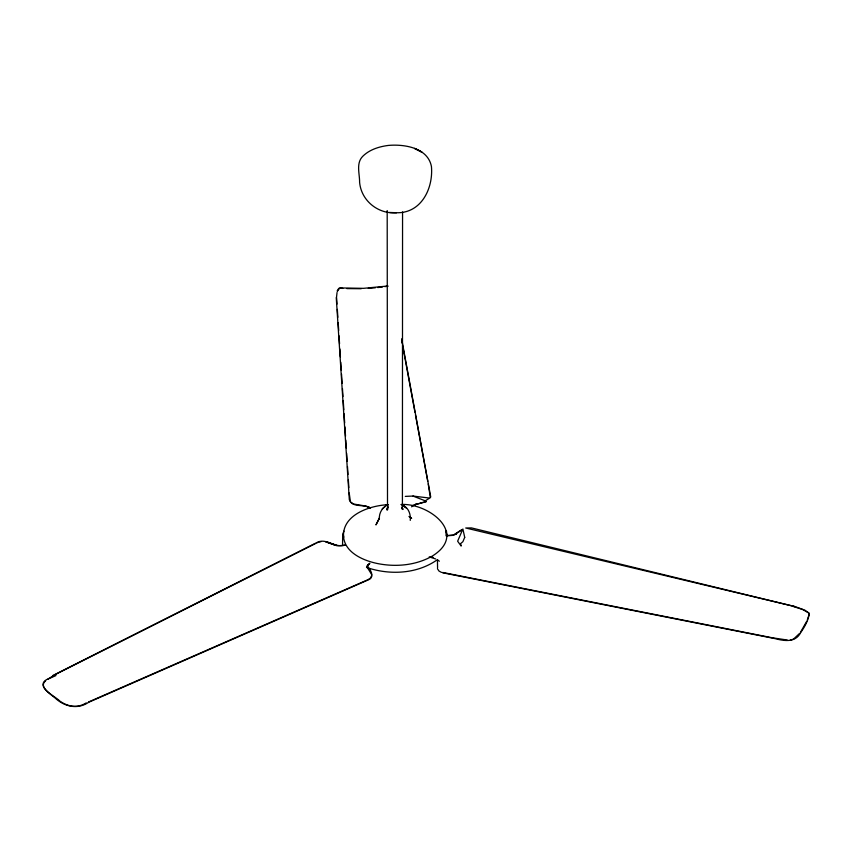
<?xml version="1.0" encoding="UTF-8"?>
<svg xmlns="http://www.w3.org/2000/svg" width="852" height="852" viewBox="0 0 852 852"><rect width="100%" height="100%" fill="white"/><g stroke="black" fill="none" stroke-linecap="round" stroke-linejoin="round"><path stroke-width="1.28" d="M402.559 211.935L402.41 509.485L402.25 507.845L402.985 509.411L401.548 507.27M430.75 497.046L401.654 338.83M410.249 520.391C410.813 514.8 409.003 508.495 403.678 505.8L406.51 508.026L401.281 504.576M336.551 296.922L337.051 292.492M437.566 567.73L437.438 559.7L439.323 561.234M430.345 497.653L428.226 483.925M371.696 575.739L370.322 578.188L367.83 579.765L88.576 701.973M807.366 619.681L809.123 614.558L808.569 612.854L802.392 609.404L792.658 606.294M337.403 291.309L339.554 288.295L342.823 288.381M343.942 531.137L342.674 534.279L342.557 545.227M337.168 290.915L338.745 288.381L340.108 287.933L363.527 288.338L387.937 285.995M806.716 621.289L800.486 632.269M387.01 505.034C382.037 507.803 378.852 513.405 379.374 519.113M379.332 518.037L375.956 524.917L379.438 518.293M799.581 633.409L793.489 639.128L790.241 640.14M45.635 680.812C36.881 687.915 55.625 696.521 59.672 700.951C67.596 706.702 77.532 708.491 86.212 702.911M411.633 506.844L412.847 505.737M46.839 679.417C35.848 685.775 51.738 694.636 56.456 699.204C65.753 706.99 78.118 709.46 88.683 702.282L368.021 579.999C374.688 577.944 371.365 570.116 367.585 566.857L367.585 567.602L367.83 565.675L369.725 563.598M412.421 506.12L416.681 504.043L414.679 504.703L426.224 501.743M382.218 508.878L384.923 506.716M387.82 507.089L388.256 506.759L386.84 509.922L387.543 507.781L387.511 509.954L387.191 210.55M462.093 529.816L453.552 535.301L446.853 535.844M461.869 529.593L453.498 534.992L446.885 535.535M369.715 563.247L367.894 564.908L367.436 565.611L368.288 564.365L367.233 566.846L367.318 565.643L367.382 567.57L371.674 574.567M436.927 560.009C416.703 574.12 389.353 575.281 366.488 567.421M412.837 505.385L426.16 501.434M55.029 674.678L47.371 679.395L55.902 675.583L55.029 674.678L315.549 543.533M52.76 675.551L316.539 542.703C326.241 537.165 335.337 548.816 345.188 544.96M316.731 542.937L317.807 542.468M318.818 542.138L321.023 541.67M345.252 545.259L337.445 545.791L325.389 541.723M384.795 286.623L387.82 286.293M377.713 287.561L382.452 286.975M396.372 212.734C421.207 213.554 433.37 188.494 431.442 166.566C427.928 147.726 404.391 143.999 388.352 145.426C379.172 146.619 369.8 149.483 362.995 156.065C355.753 162.945 359.714 173.68 359.608 182.317C361.227 200.721 378.192 214.299 396.372 212.734L389.513 212.457M388.299 504.682C369.96 505.428 341.535 514.874 343.59 537.495L343.42 535.45C344.07 552.65 363.772 560.914 378.426 563.726C396.531 567.176 416.277 565.27 432.433 555.994C468.334 533.576 429.057 503.063 401.122 504.469M375.349 287.784L368.256 288.381M405.296 496.386L412.954 496.056L429.77 498.079L425.212 500.816L412.954 496.056M361.195 288.721L346.807 288.594M787.195 640.001L772.349 637.786L442.614 572.438M442.625 572.789L775.139 638.649C784.351 641.055 795.598 642.845 800.731 632.493C804.757 626.816 808.41 620.245 809.336 613.333L804.895 610.192L795.427 606.709L471.465 527.91L465.714 527.995L795.427 606.709M430.558 556.867L433.082 557.421M429.216 556.888L435.638 558.965M354.102 504.107L366.36 506.163L370.141 507.728M370.492 508.399C364.496 503.425 352.174 508.388 349.32 499.677L336.252 297.561M441.56 572.438L439.014 571.074L437.438 568.71M369.257 507.547L368.192 507.025L369.832 507.898M353.133 503.724L350.949 502.254M408.949 516.482L411.654 518.41L409.663 516.791M350.428 501.647L349.192 492.957M446.011 531.03L447.172 536.451M401.718 340.598L402.197 343.207M402.676 345.805L414.967 412.262M415.457 414.871L427.747 481.316M336.572 297.486L336.998 304.1M337.339 309.382L337.85 317.306M338.191 322.588L338.702 330.512M339.043 335.794L339.554 343.718M339.895 349L340.406 356.924M340.747 362.207L341.269 370.13M341.524 374.092L342.121 383.336M342.461 388.618L342.973 396.542M343.228 400.504L343.825 409.748M344.08 413.71L344.677 422.965M344.932 426.927L345.529 436.171M345.784 440.133L346.295 448.056M346.636 453.339L347.147 461.262M347.488 466.545L347.999 474.468M348.34 479.751L348.851 487.674M446.448 530.977L446.341 535.951L446.448 530.977M464.713 537.367L462.892 541.68L460.655 543.587L461.156 546.057L457.63 541.212L462.881 528.996L464.713 537.367M456.193 534.034L455.469 534.492L456.193 534.034M388.171 504.693L385.583 504.991L388.203 504.714M414.658 148.45L421.74 152.071L414.658 148.45M327.466 542.287L326.412 541.947L336.38 545.568L327.466 542.287"/></g></svg>
